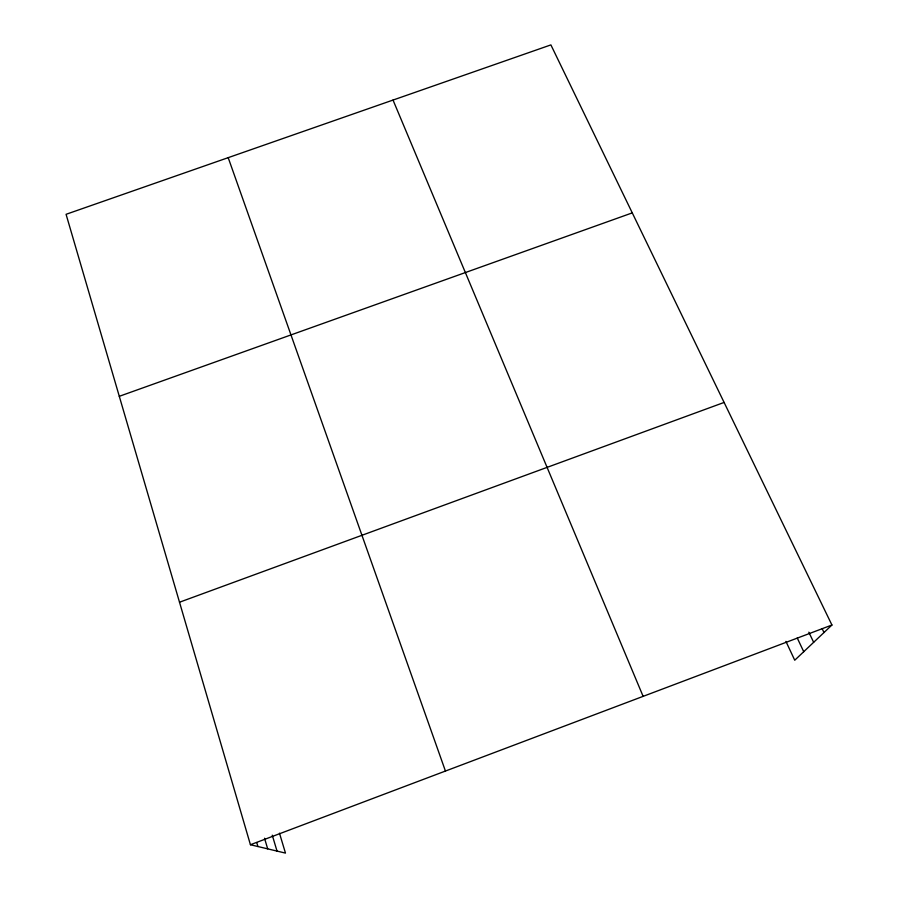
<?xml version="1.0" encoding="UTF-8"?>
<svg xmlns="http://www.w3.org/2000/svg" width="898" height="898" viewBox="0 0 898 898"><rect width="100%" height="100%" fill="white"/><g stroke="black" fill="none" stroke-linecap="round" stroke-linejoin="round"><path stroke-width="1.35" d="M279.469 833.164L285.474 853.1L250.43 844.737L66.07 214.308L550.889 44.9L831.93 625.019L794.741 660.221L785.93 641.408M250.43 844.737L831.93 625.019M179.51 602.221L724.102 402.439M119.288 396.31L632.271 212.882M822.175 628.735L823.994 632.529M808.829 632.192L813.655 642.317M797.256 637.995L803.732 651.712M393.021 100.06L643.125 696.354M228.193 157.655L445.442 771.056M272.262 835.174L277.022 851.08M264.528 838.238L267.683 848.857M256.749 842.537L257.928 846.522"/></g></svg>
